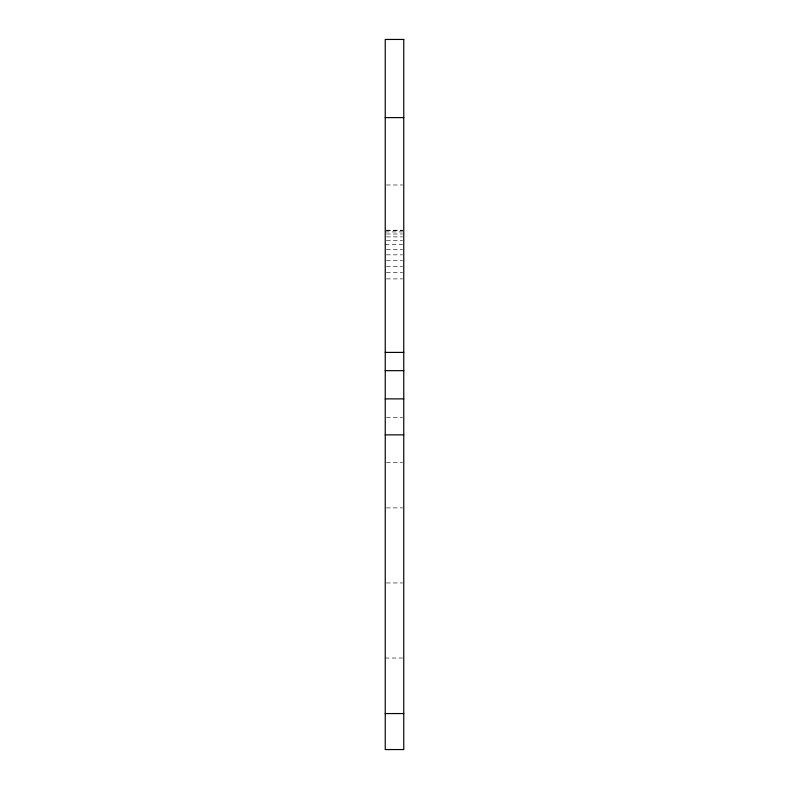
<?xml version="1.0" encoding="UTF-8"?>
<svg xmlns="http://www.w3.org/2000/svg" width="789" height="789" viewBox="0 0 789 789"><rect width="100%" height="100%" fill="white"/><g stroke="black" fill="none" stroke-linecap="round" stroke-linejoin="round"><path stroke-width="0.59" stroke-dasharray="3.94 2.96" d="M386.393 184.981L402.607 184.981M386.393 230.22L402.607 230.22M386.393 230.654L402.607 230.654M385.239 231.917L402.607 231.917M386.393 233.998L402.607 233.998M386.393 236.868L402.607 236.868M386.393 240.458L402.607 240.458M385.239 244.698L402.607 244.698M386.393 249.521L402.607 249.521M386.393 254.837L402.607 254.837M386.393 260.538L402.607 260.538M386.393 266.524L402.607 266.524M386.393 272.678L402.607 272.678M386.393 278.892L402.607 278.892M386.393 417.391L402.607 417.391M386.393 462.64L402.607 462.64M386.393 507.879L402.607 507.879M386.393 582.953L402.607 582.953M385.239 658.026L402.607 658.026"/><path stroke-width="1.18" d="M385.239 117.61L403.761 117.61M385.239 352.407L403.761 352.407M385.239 370.662L403.761 370.662M385.239 398.879L403.761 398.879M385.239 434.867L403.761 434.867M385.239 713.562L403.761 713.562M403.761 39.45L385.239 39.45L385.239 749.55L403.761 749.55L403.761 39.45"/></g></svg>
